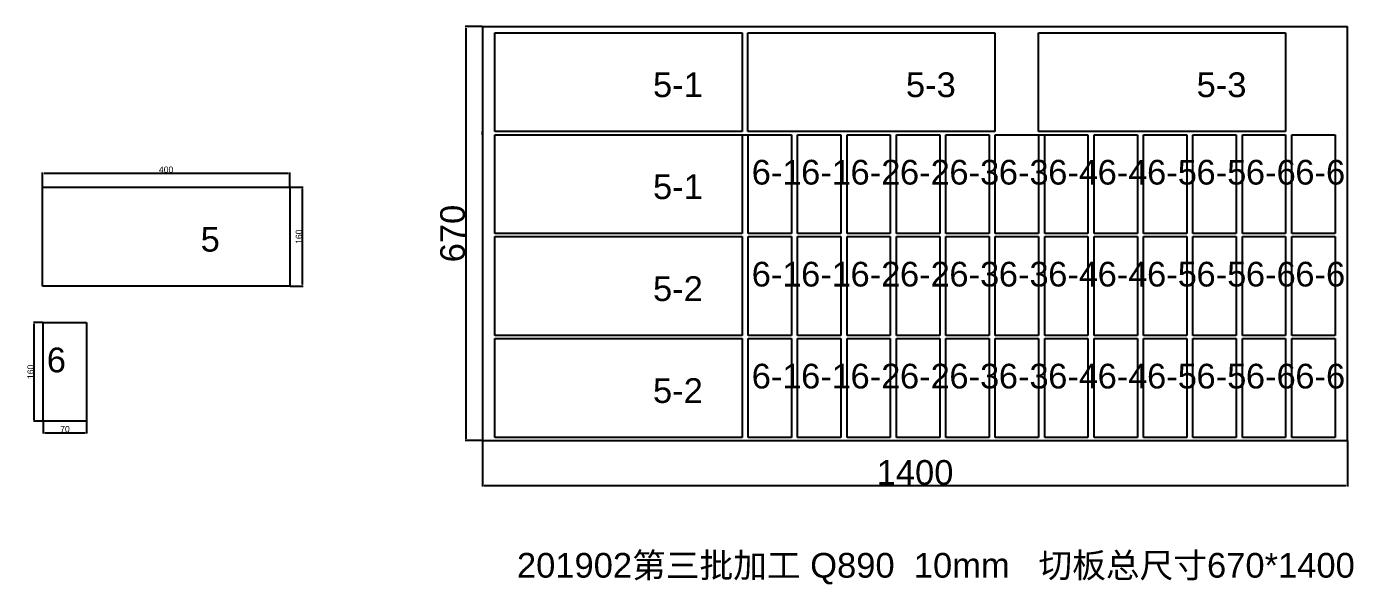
# Model space of a CAD drawing. Header units: millimetres. Extents: x 3071 to 17740, y -10095 to 4997.
# Drawn here: x 3403 to 5551, y 4094 to 4997 of the extents above; entities that cross this region are included whole.
import ezdxf

# ---------------------------------------------------------------- set-up
doc = ezdxf.new("R2010")
doc.units = ezdxf.units.MM
doc.linetypes.add('DASHED', pattern=[19.05, 12.7, -6.35])
for name, color, linetype in [('切平处', 3, 'DASHED'), ('尺寸标注', 6, 'Continuous'), ('标号', 4, 'Continuous')]:
    doc.layers.add(name, color=color, linetype=linetype)
doc.styles.get("Standard").update_dxf_attribs({"font": 'arial.ttf'})
doc.dimstyles.new('ISO-25-JHF', dxfattribs={"dimtxt": 10, "dimasz": 2.5, "dimexe": 1.25, "dimexo": 0.625, "dimtad": 1, "dimtxsty": 'Standard', "dimcen": 2.5, "dimadec": 0, "dimazin": 0, "dimtfac": 1, "dimtmove": 0, "dimatfit": 3, "dimfxl": 1, "dimarcsym": 0})
doc.dimstyles.new('边框总尺寸', dxfattribs={"dimtxt": 40, "dimasz": 2.5, "dimexe": 1.25, "dimexo": 0.625, "dimtad": 1, "dimtxsty": 'Standard', "dimcen": 2.5, "dimclrd": 6, "dimclre": 6, "dimclrt": 6, "dimadec": 0, "dimazin": 0, "dimtfac": 1, "dimtmove": 0, "dimatfit": 3, "dimfxl": 1, "dimarcsym": 0})

# ---------------------------------------------------------------- blocks, each defined once
blk = doc.blocks.new('*D22')
at = {"layer": 'Defpoints', "color": 0, "transparency": 16777216}
for p in [(3828.8, 4759.2), (3428.8, 4736.4), (3828.8, 4736.4)]:
    blk.add_point(p, dxfattribs=at)
at = {"layer": '尺寸标注', "color": 0, "lineweight": -2, "transparency": 16777216}
for p, q in [((3428.8, 4737.1), (3428.8, 4760.5)), ((3431.3, 4759.2), (3826.3, 4759.2)), ((3828.8, 4737.1), (3828.8, 4760.5))]:
    blk.add_line(p, q, dxfattribs=at)
at = {"layer": '尺寸标注', "color": 0, "transparency": 16777216}
for points in [[(3431.3, 4759.6), (3431.3, 4758.8), (3428.8, 4759.2)], [(3826.3, 4759.6), (3826.3, 4758.8), (3828.8, 4759.2)]]:
    blk.add_solid(points, dxfattribs=at)
at = {"layer": '尺寸标注', "color": 0, "transparency": 16777216, "insert": (3628.8, 4764.9), "char_height": 10, "attachment_point": 5}
blk.add_mtext('400', dxfattribs=at)
blk = doc.blocks.new('*D23')
at = {"layer": 'Defpoints', "color": 0, "transparency": 16777216}
for p in [(3828.8, 4736.4), (3849.3, 4736.4), (3828.8, 4576.4)]:
    blk.add_point(p, dxfattribs=at)
at = {"layer": '尺寸标注', "color": 0, "lineweight": -2, "transparency": 16777216}
for p, q in [((3829.5, 4736.4), (3850.5, 4736.4)), ((3849.3, 4578.9), (3849.3, 4733.9)), ((3829.5, 4576.4), (3850.5, 4576.4))]:
    blk.add_line(p, q, dxfattribs=at)
at = {"layer": '尺寸标注', "color": 0, "transparency": 16777216}
for points in [[(3848.9, 4733.9), (3849.7, 4733.9), (3849.3, 4736.4)], [(3848.9, 4578.9), (3849.7, 4578.9), (3849.3, 4576.4)]]:
    blk.add_solid(points, dxfattribs=at)
at = {"layer": '尺寸标注', "color": 0, "transparency": 16777216, "insert": (3843.6, 4656.4), "char_height": 10, "attachment_point": 5, "rotation": 90}
blk.add_mtext('160', dxfattribs=at)
blk = doc.blocks.new('*D14')
at = {"layer": 'Defpoints', "color": 0, "transparency": 16777216}
for p in [(3430, 4357.7), (3500, 4357.7), (3500, 4339.2)]:
    blk.add_point(p, dxfattribs=at)
at = {"layer": '尺寸标注', "color": 0, "lineweight": -2, "transparency": 16777216}
for p, q in [((3430, 4357.1), (3430, 4337.9)), ((3432.5, 4339.2), (3497.5, 4339.2)), ((3500, 4357.1), (3500, 4337.9))]:
    blk.add_line(p, q, dxfattribs=at)
at = {"layer": '尺寸标注', "color": 0, "transparency": 16777216}
for points in [[(3432.5, 4339.6), (3432.5, 4338.8), (3430, 4339.2)], [(3497.5, 4339.6), (3497.5, 4338.8), (3500, 4339.2)]]:
    blk.add_solid(points, dxfattribs=at)
at = {"layer": '尺寸标注', "color": 0, "transparency": 16777216, "insert": (3465, 4344.9), "char_height": 10, "attachment_point": 5}
blk.add_mtext('70', dxfattribs=at)
blk = doc.blocks.new('*D15')
at = {"layer": 'Defpoints', "color": 0, "transparency": 16777216}
for p in [(3415.1, 4517.7), (3430, 4517.7), (3430, 4357.7)]:
    blk.add_point(p, dxfattribs=at)
at = {"layer": '尺寸标注', "color": 0, "lineweight": -2, "transparency": 16777216}
for p, q in [((3429.3, 4517.7), (3413.9, 4517.7)), ((3415.1, 4360.2), (3415.1, 4515.2)), ((3429.3, 4357.7), (3413.9, 4357.7))]:
    blk.add_line(p, q, dxfattribs=at)
at = {"layer": '尺寸标注', "color": 0, "transparency": 16777216}
for points in [[(3414.7, 4515.2), (3415.5, 4515.2), (3415.1, 4517.7)], [(3414.7, 4360.2), (3415.5, 4360.2), (3415.1, 4357.7)]]:
    blk.add_solid(points, dxfattribs=at)
at = {"layer": '尺寸标注', "color": 0, "transparency": 16777216, "insert": (3409.4, 4437.7), "char_height": 10, "attachment_point": 5, "rotation": 90}
blk.add_mtext('160', dxfattribs=at)
blk = doc.blocks.new('*D2')
at = {"layer": 'Defpoints', "color": 0, "transparency": 16777216}
for p in [(4141.1, 4326.5), (5541.1, 4326.5), (5541.1, 4253.6)]:
    blk.add_point(p, dxfattribs=at)
at = {"layer": '尺寸标注', "color": 6, "lineweight": -2, "transparency": 16777216}
for p, q in [((4141.1, 4325.9), (4141.1, 4252.3)), ((5541.1, 4325.9), (5541.1, 4252.3)), ((4143.6, 4253.6), (5538.6, 4253.6))]:
    blk.add_line(p, q, dxfattribs=at)
at = {"layer": '尺寸标注', "color": 6, "transparency": 16777216}
for points in [[(4143.6, 4254), (4143.6, 4253.1), (4141.1, 4253.6)], [(5538.6, 4254), (5538.6, 4253.1), (5541.1, 4253.6)]]:
    blk.add_solid(points, dxfattribs=at)
at = {"layer": '尺寸标注', "color": 6, "transparency": 16777216, "insert": (4841.1, 4274.6), "char_height": 40, "attachment_point": 5}
blk.add_mtext('1400', dxfattribs=at)
blk = doc.blocks.new('*D3')
at = {"layer": 'Defpoints', "color": 0, "transparency": 16777216}
for p in [(4141.1, 4996.5), (4113.9, 4326.5), (4141.1, 4326.5)]:
    blk.add_point(p, dxfattribs=at)
at = {"layer": '尺寸标注', "color": 6, "lineweight": -2, "transparency": 16777216}
for p, q in [((4140.4, 4996.5), (4112.6, 4996.5)), ((4113.9, 4994), (4113.9, 4329)), ((4140.4, 4326.5), (4112.6, 4326.5))]:
    blk.add_line(p, q, dxfattribs=at)
at = {"layer": '尺寸标注', "color": 6, "transparency": 16777216}
for points in [[(4113.5, 4994), (4114.3, 4994), (4113.9, 4996.5)], [(4113.5, 4329), (4114.3, 4329), (4113.9, 4326.5)]]:
    blk.add_solid(points, dxfattribs=at)
at = {"layer": '尺寸标注', "color": 6, "transparency": 16777216, "insert": (4092.8, 4661.5), "char_height": 40, "attachment_point": 5, "rotation": 90}
blk.add_mtext('670', dxfattribs=at)

msp = doc.modelspace()

# ---------------------------------------------------------------- linework, layer by layer
for p, q in [((4141.058, 4996.515), (4141.058, 4326.515)), ((4141.058, 4996.515), (5541.058, 4996.515)), ((4161.058, 4986.515), (4561.058, 4986.515)), ((4161.058, 4826.515), (4161.058, 4986.515)), ((4561.058, 4986.515), (4561.058, 4826.515)), ((4570.493, 4986.515), (4970.493, 4986.515)), ((4570.493, 4826.515), (4570.493, 4986.515)), ((4970.493, 4986.515), (4970.493, 4826.515)), ((5041.058, 4986.515), (5441.058, 4986.515)), ((5041.058, 4826.515), (5041.058, 4986.515)), ((5441.058, 4986.515), (5441.058, 4826.515)), ((5541.058, 4326.515), (5541.058, 4996.515)), ((4561.058, 4826.515), (4161.058, 4826.515)), ((4161.058, 4821.515), (4561.058, 4821.515)), ((4161.058, 4661.515), (4161.058, 4821.515)), ((4561.058, 4821.515), (4561.058, 4661.515)), ((4970.493, 4826.515), (4570.493, 4826.515)), ((4571.058, 4821.515), (4641.058, 4821.515)), ((4571.058, 4661.515), (4571.058, 4821.515)), ((4641.058, 4821.515), (4641.058, 4661.515)), ((4651.058, 4821.515), (4721.058, 4821.515)), ((4651.058, 4661.515), (4651.058, 4821.515)), ((4721.058, 4821.515), (4721.058, 4661.515)), ((4731.058, 4821.515), (4801.058, 4821.515)), ((4731.058, 4661.515), (4731.058, 4821.515)), ((4801.058, 4821.515), (4801.058, 4661.515)), ((4811.058, 4821.515), (4881.058, 4821.515)), ((4811.058, 4661.515), (4811.058, 4821.515)), ((4881.058, 4821.515), (4881.058, 4661.515)), ((4891.058, 4821.515), (4961.058, 4821.515)), ((4891.058, 4661.515), (4891.058, 4821.515)), ((4961.058, 4821.515), (4961.058, 4661.515)), ((4971.058, 4821.515), (5041.058, 4821.515)), ((4971.058, 4661.515), (4971.058, 4821.515)), ((5441.058, 4826.515), (5041.058, 4826.515)), ((5041.058, 4821.515), (5041.058, 4661.515)), ((5051.058, 4821.515), (5121.058, 4821.515)), ((5051.058, 4661.515), (5051.058, 4821.515)), ((5121.058, 4821.515), (5121.058, 4661.515)), ((5131.058, 4821.515), (5201.058, 4821.515)), ((5131.058, 4661.515), (5131.058, 4821.515)), ((5201.058, 4821.515), (5201.058, 4661.515)), ((5211.058, 4821.515), (5281.058, 4821.515)), ((5211.058, 4661.515), (5211.058, 4821.515)), ((5281.058, 4821.515), (5281.058, 4661.515)), ((5291.058, 4821.515), (5361.058, 4821.515)), ((5291.058, 4661.515), (5291.058, 4821.515)), ((5361.058, 4821.515), (5361.058, 4661.515)), ((5371.058, 4821.515), (5441.058, 4821.515)), ((5371.058, 4661.515), (5371.058, 4821.515)), ((5441.058, 4821.515), (5441.058, 4661.515)), ((5451.058, 4821.515), (5521.058, 4821.515)), ((5451.058, 4661.515), (5451.058, 4821.515)), ((5521.058, 4821.515), (5521.058, 4661.515)), ((3428.837, 4736.443), (3828.837, 4736.443)), ((3428.837, 4576.443), (3428.837, 4736.443)), ((3828.837, 4736.443), (3828.837, 4576.443)), ((4561.058, 4661.515), (4161.058, 4661.515)), ((4641.058, 4661.515), (4571.058, 4661.515)), ((4721.058, 4661.515), (4651.058, 4661.515)), ((4801.058, 4661.515), (4731.058, 4661.515)), ((4881.058, 4661.515), (4811.058, 4661.515)), ((4961.058, 4661.515), (4891.058, 4661.515)), ((5041.058, 4661.515), (4971.058, 4661.515)), ((5121.058, 4661.515), (5051.058, 4661.515)), ((5201.058, 4661.515), (5131.058, 4661.515)), ((5281.058, 4661.515), (5211.058, 4661.515)), ((5361.058, 4661.515), (5291.058, 4661.515)), ((5441.058, 4661.515), (5371.058, 4661.515)), ((5521.058, 4661.515), (5451.058, 4661.515)), ((4161.058, 4656.515), (4561.058, 4656.515)), ((4161.058, 4496.515), (4161.058, 4656.515)), ((4561.058, 4656.515), (4561.058, 4496.515)), ((4571.058, 4656.515), (4641.058, 4656.515)), ((4571.058, 4496.515), (4571.058, 4656.515)), ((4641.058, 4656.515), (4641.058, 4496.515)), ((4651.058, 4656.515), (4721.058, 4656.515)), ((4651.058, 4496.515), (4651.058, 4656.515)), ((4721.058, 4656.515), (4721.058, 4496.515)), ((4731.058, 4656.515), (4801.058, 4656.515)), ((4731.058, 4496.515), (4731.058, 4656.515)), ((4801.058, 4656.515), (4801.058, 4496.515)), ((4811.058, 4656.515), (4881.058, 4656.515)), ((4811.058, 4496.515), (4811.058, 4656.515)), ((4881.058, 4656.515), (4881.058, 4496.515)), ((4891.058, 4656.515), (4961.058, 4656.515)), ((4891.058, 4496.515), (4891.058, 4656.515)), ((4961.058, 4656.515), (4961.058, 4496.515)), ((4971.058, 4656.515), (5041.058, 4656.515)), ((4971.058, 4496.515), (4971.058, 4656.515)), ((5041.058, 4656.515), (5041.058, 4496.515)), ((5051.058, 4656.515), (5121.058, 4656.515)), ((5051.058, 4496.515), (5051.058, 4656.515)), ((5121.058, 4656.515), (5121.058, 4496.515)), ((5131.058, 4656.515), (5201.058, 4656.515)), ((5131.058, 4496.515), (5131.058, 4656.515)), ((5201.058, 4656.515), (5201.058, 4496.515)), ((5211.058, 4656.515), (5281.058, 4656.515)), ((5211.058, 4496.515), (5211.058, 4656.515)), ((5281.058, 4656.515), (5281.058, 4496.515)), ((5291.058, 4656.515), (5361.058, 4656.515)), ((5291.058, 4496.515), (5291.058, 4656.515)), ((5361.058, 4656.515), (5361.058, 4496.515)), ((5371.058, 4656.515), (5441.058, 4656.515)), ((5371.058, 4496.515), (5371.058, 4656.515)), ((5441.058, 4656.515), (5441.058, 4496.515)), ((5451.058, 4656.515), (5521.058, 4656.515)), ((5451.058, 4496.515), (5451.058, 4656.515)), ((5521.058, 4656.515), (5521.058, 4496.515)), ((3828.837, 4576.443), (3428.837, 4576.443)), ((3429.96, 4517.685), (3499.96, 4517.685)), ((3429.96, 4357.685), (3429.96, 4517.685)), ((3499.96, 4517.685), (3499.96, 4357.685)), ((4561.058, 4496.515), (4161.058, 4496.515)), ((4161.058, 4491.515), (4561.058, 4491.515)), ((4161.058, 4331.515), (4161.058, 4491.515)), ((4561.058, 4491.515), (4561.058, 4331.515)), ((4641.058, 4496.515), (4571.058, 4496.515)), ((4571.058, 4491.515), (4641.058, 4491.515)), ((4571.058, 4331.515), (4571.058, 4491.515)), ((4641.058, 4491.515), (4641.058, 4331.515)), ((4721.058, 4496.515), (4651.058, 4496.515)), ((4651.058, 4491.515), (4721.058, 4491.515)), ((4651.058, 4331.515), (4651.058, 4491.515)), ((4721.058, 4491.515), (4721.058, 4331.515)), ((4801.058, 4496.515), (4731.058, 4496.515)), ((4731.058, 4491.515), (4801.058, 4491.515)), ((4731.058, 4331.515), (4731.058, 4491.515)), ((4801.058, 4491.515), (4801.058, 4331.515)), ((4881.058, 4496.515), (4811.058, 4496.515)), ((4811.058, 4491.515), (4881.058, 4491.515)), ((4811.058, 4331.515), (4811.058, 4491.515)), ((4881.058, 4491.515), (4881.058, 4331.515)), ((4961.058, 4496.515), (4891.058, 4496.515)), ((4891.058, 4491.515), (4961.058, 4491.515)), ((4891.058, 4331.515), (4891.058, 4491.515)), ((4961.058, 4491.515), (4961.058, 4331.515)), ((5041.058, 4496.515), (4971.058, 4496.515)), ((4971.058, 4491.515), (5041.058, 4491.515)), ((4971.058, 4331.515), (4971.058, 4491.515)), ((5041.058, 4491.515), (5041.058, 4331.515)), ((5121.058, 4496.515), (5051.058, 4496.515)), ((5051.058, 4491.515), (5121.058, 4491.515)), ((5051.058, 4331.515), (5051.058, 4491.515)), ((5121.058, 4491.515), (5121.058, 4331.515)), ((5201.058, 4496.515), (5131.058, 4496.515)), ((5131.058, 4491.515), (5201.058, 4491.515)), ((5131.058, 4331.515), (5131.058, 4491.515)), ((5201.058, 4491.515), (5201.058, 4331.515)), ((5281.058, 4496.515), (5211.058, 4496.515)), ((5211.058, 4491.515), (5281.058, 4491.515)), ((5211.058, 4331.515), (5211.058, 4491.515)), ((5281.058, 4491.515), (5281.058, 4331.515)), ((5361.058, 4496.515), (5291.058, 4496.515)), ((5291.058, 4491.515), (5361.058, 4491.515)), ((5291.058, 4331.515), (5291.058, 4491.515)), ((5361.058, 4491.515), (5361.058, 4331.515)), ((5441.058, 4496.515), (5371.058, 4496.515)), ((5371.058, 4491.515), (5441.058, 4491.515)), ((5371.058, 4331.515), (5371.058, 4491.515)), ((5441.058, 4491.515), (5441.058, 4331.515)), ((5521.058, 4496.515), (5451.058, 4496.515)), ((5451.058, 4491.515), (5521.058, 4491.515)), ((5451.058, 4331.515), (5451.058, 4491.515)), ((5521.058, 4491.515), (5521.058, 4331.515)), ((3499.96, 4357.685), (3429.96, 4357.685)), ((4141.058, 4326.515), (5541.058, 4326.515)), ((4561.058, 4331.515), (4161.058, 4331.515)), ((4641.058, 4331.515), (4571.058, 4331.515)), ((4721.058, 4331.515), (4651.058, 4331.515)), ((4801.058, 4331.515), (4731.058, 4331.515)), ((4881.058, 4331.515), (4811.058, 4331.515)), ((4961.058, 4331.515), (4891.058, 4331.515)), ((5041.058, 4331.515), (4971.058, 4331.515)), ((5121.058, 4331.515), (5051.058, 4331.515)), ((5201.058, 4331.515), (5131.058, 4331.515)), ((5281.058, 4331.515), (5211.058, 4331.515)), ((5361.058, 4331.515), (5291.058, 4331.515)), ((5441.058, 4331.515), (5371.058, 4331.515)), ((5521.058, 4331.515), (5451.058, 4331.515))]:
    msp.add_line(p, q)
at = {"layer": '切平处'}
for p, q in [((4561.058, 4821.515), (4571.058, 4821.515)), ((5041.058, 4821.515), (5051.058, 4821.515))]:
    msp.add_line(p, q, dxfattribs=at)
at = {"layer": '尺寸标注'}
msp.add_line((4141.058, 4821.515), (4141.058, 4826.515), dxfattribs=at)

# ---------------------------------------------------------------- texts
at = {"layer": '标号', "char_height": 40, "attachment_point": 7}
for s, width, heights, insert in [('5-1 ', 70.10425, [0], (4416.896, 4881.771)), ('5-3 ', 70.10425, [0], (4826.331, 4881.771)), ('5-3 ', 70.10425, [0], (5296.896, 4881.771)), ('6-1 ', 70.10425, [0], (4576.675, 4740.211)), ('6-1 ', 70.10425, [0], (4656.675, 4740.211)), ('6-2 ', 70.10425, [0], (4736.675, 4740.211)), ('6-2 ', 70.10425, [0], (4816.675, 4740.211)), ('6-3 ', 70.10425, [0], (4896.675, 4740.211)), ('6-3 ', 70.10425, [0], (4976.675, 4740.211)), ('6-4 ', 70.10425, [0], (5056.675, 4740.211)), ('6-4 ', 70.10425, [0], (5136.675, 4740.211)), ('6-5 ', 70.10425, [0], (5216.675, 4740.211)), ('6-5 ', 70.10425, [0], (5296.675, 4740.211)), ('6-6 ', 70.10425, [0], (5376.675, 4740.211)), ('6-6 ', 70.10425, [0], (5456.675, 4740.211)), ('5-1 ', 70.10425, [0], (4416.896, 4716.771)), ('5 ', 70.10425, [0], (3684.675, 4631.698)), ('6-1 ', 70.10425, [0], (4576.675, 4575.211)), ('6-1 ', 70.10425, [0], (4656.675, 4575.211)), ('6-2 ', 70.10425, [0], (4736.675, 4575.211)), ('6-2 ', 70.10425, [0], (4816.675, 4575.211)), ('6-3 ', 70.10425, [0], (4896.675, 4575.211)), ('6-3 ', 70.10425, [0], (4976.675, 4575.211)), ('6-4 ', 70.10425, [0], (5056.675, 4575.211)), ('6-4 ', 70.10425, [0], (5136.675, 4575.211)), ('6-5 ', 70.10425, [0], (5216.675, 4575.211)), ('6-5 ', 70.10425, [0], (5296.675, 4575.211)), ('6-6 ', 70.10425, [0], (5376.675, 4575.211)), ('6-6 ', 70.10425, [0], (5456.675, 4575.211)), ('5-2 ', 70.10425, [0], (4416.896, 4551.771)), ('6 ', 70.10425, [0], (3435.577, 4436.381)), ('6-1 ', 70.10425, [0], (4576.675, 4410.211)), ('6-1 ', 70.10425, [0], (4656.675, 4410.211)), ('6-2 ', 70.10425, [0], (4736.675, 4410.211)), ('6-2 ', 70.10425, [0], (4816.675, 4410.211)), ('6-3 ', 70.10425, [0], (4896.675, 4410.211)), ('6-3 ', 70.10425, [0], (4976.675, 4410.211)), ('6-4 ', 70.10425, [0], (5056.675, 4410.211)), ('6-4 ', 70.10425, [0], (5136.675, 4410.211)), ('6-5 ', 70.10425, [0], (5216.675, 4410.211)), ('6-5 ', 70.10425, [0], (5296.675, 4410.211)), ('6-6 ', 70.10425, [0], (5376.675, 4410.211)), ('6-6 ', 70.10425, [0], (5456.675, 4410.211)), ('5-2 ', 70.10425, [0], (4416.896, 4386.771)), ('201902{\\fSimSun|b0|i0|c134|p2;第三批加工} Q890  10mm   {\\fSimSun|b0|i0|c134|p2;切板总尺寸}670*1400', 1605.41615, [52.667], (4196.642, 4093.592))]:
    msp.add_mtext_dynamic_manual_height_columns(s, width=width, gutter_width=12.5, heights=heights, dxfattribs=dict(at, insert=insert))

# ---------------------------------------------------------------- dimensions: what is measured, and where the dimension line sits
at = {"layer": '尺寸标注'}
for p1, p2, distance, dimstyle, picture, middle in [((4141.058, 4996.515), (4141.058, 4326.515), -27.189, '边框总尺寸', '*D3', (4092.821, 4661.515)), ((3428.837, 4736.443), (3828.837, 4736.443), 22.759, 'ISO-25-JHF', '*D22', (3628.837, 4764.933)), ((3828.837, 4576.443), (3828.837, 4736.443), -20.459, 'ISO-25-JHF', '*D23', (3843.566, 4656.443)), ((3429.96, 4357.685), (3429.96, 4517.685), 14.849, 'ISO-25-JHF', '*D15', (3409.38, 4437.685)), ((3429.96, 4357.685), (3499.96, 4357.685), -18.501, 'ISO-25-JHF', '*D14', (3464.96, 4344.915)), ((4141.058, 4326.515), (5541.058, 4326.515), -72.953, '边框总尺寸', '*D2', (4841.058, 4274.61))]:
    dim = msp.add_aligned_dim(p1=p1, p2=p2, distance=distance, dimstyle=dimstyle, dxfattribs=at)
    dim.commit()
    dim.dimension.update_dxf_attribs({"geometry": picture, "text_midpoint": middle})

doc.saveas('drawing.dxf')
